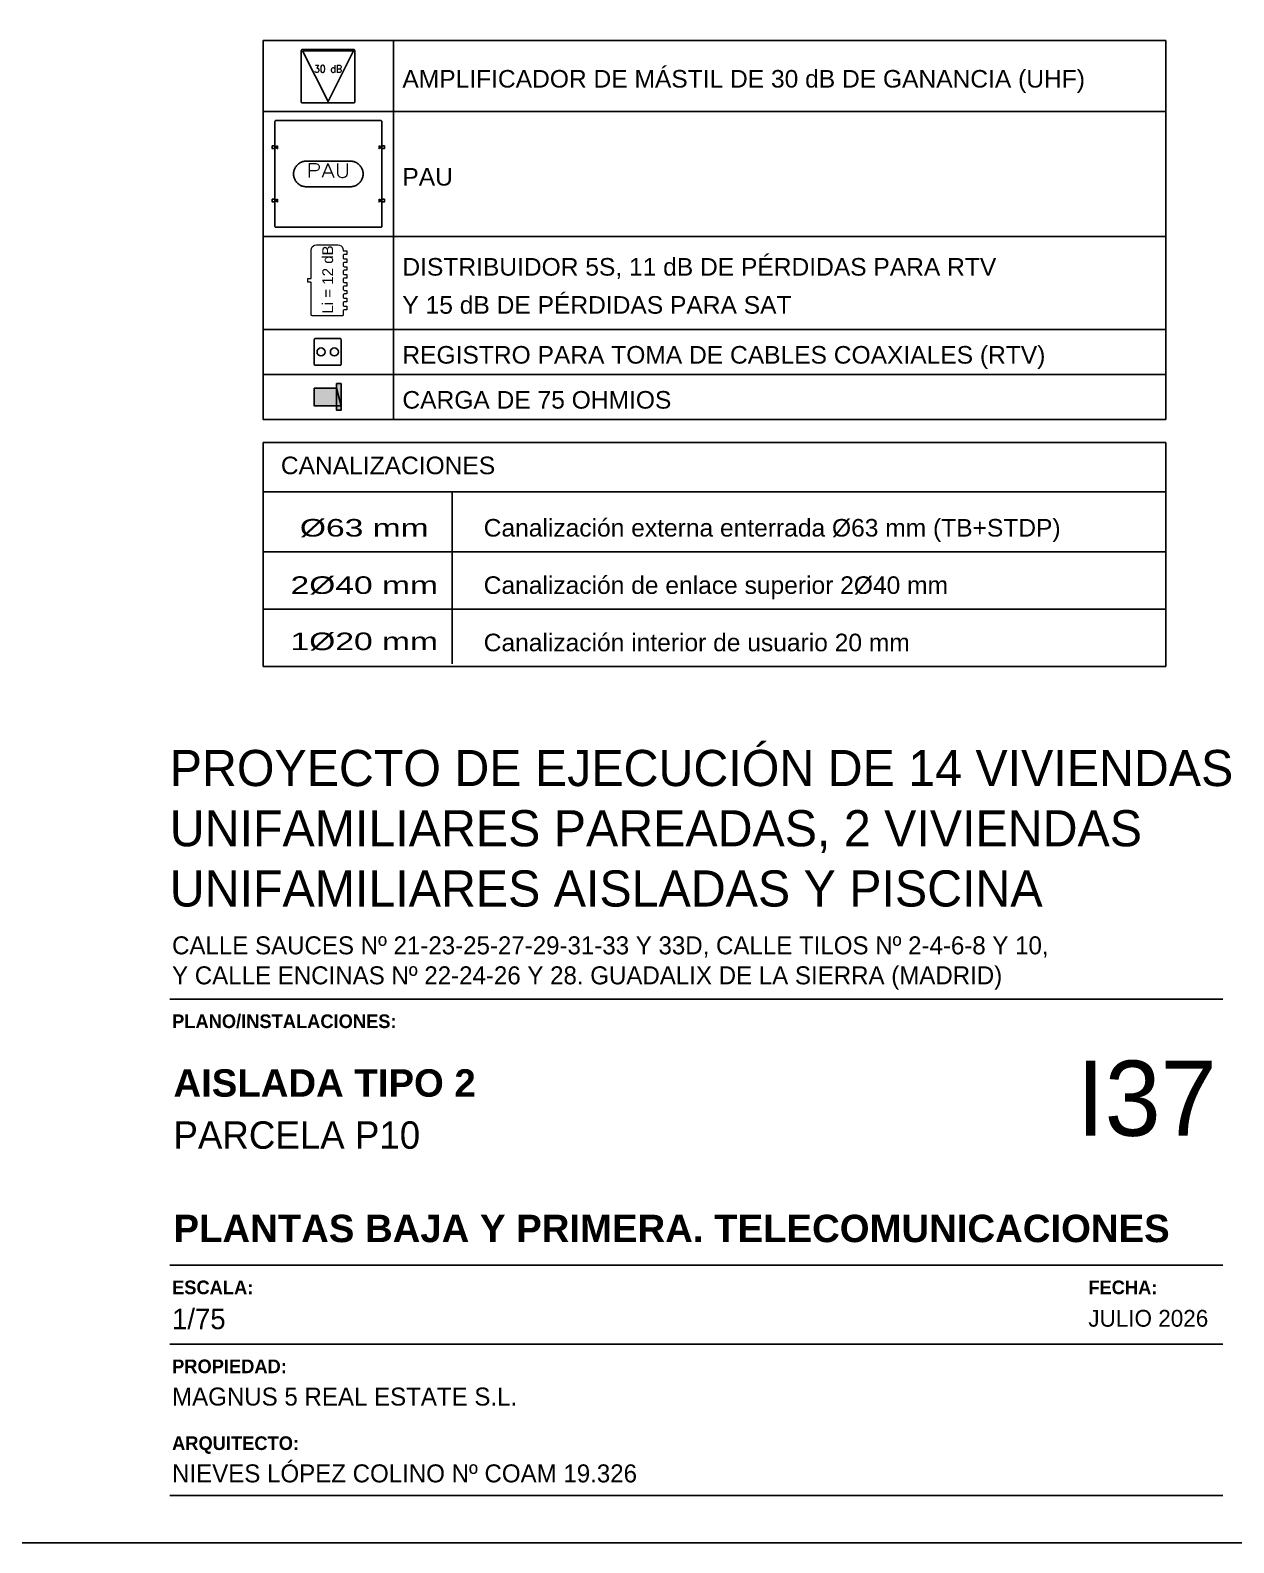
# Model space of a CAD drawing. Header units: millimetres. Extents: x 441156 to 441876, y 4514765 to 4515211.
# Drawn here: x 441455.22 to 441462.88, y 4514917.17 to 4514926.8 of the extents above; entities that cross this region are included whole.
import ezdxf
from ezdxf.enums import TextEntityAlignment as Align

# ---------------------------------------------------------------- set-up
doc = ezdxf.new("R2010")
doc.units = ezdxf.units.MM
doc.linetypes.add('CONTINUA', pattern=[0])
doc.layers.add('01_cartela', color=6, linetype='Continuous', plot=False)
for name, color, linetype in [('01_texto cartela', 5, 'Continuous'), ('01_textos', 7, 'Continuous'), ('CALEFAC_NOTAS', 7, 'Continuous'), ('VENTILACIÓN NOTAS', 7, 'Continuous')]:
    doc.layers.add(name, color=color, linetype=linetype)
doc.layers.add('FPL_PLANO_LEYENDA_ESQ_TELEVISION', color=7, linetype='Continuous', lineweight=0)
doc.styles.add('Century Gothic', font='', dxfattribs={"height": 2})
doc.styles.add('Century Gothic_3', font='', dxfattribs={"height": 4.5})
doc.styles.add('Century Gothic_5', font='', dxfattribs={"height": 2.5})
doc.styles.add('Century Gothic_6', font='', dxfattribs={"height": 11})
doc.styles.add('CYPETXT', font='romans__.ttf', dxfattribs={"height": 0.2})
doc.styles.add('Estilo1', font='swissel.ttf')
doc.styles.add('NIEVES2', font='sanss___.ttf')
doc.styles.add('NIEVES3', font='swisseb.ttf')
doc.styles.get('Century Gothic').set_extended_font_data('Century Gothic')
doc.styles.get('Century Gothic_3').set_extended_font_data('Century Gothic')
doc.styles.get('Century Gothic_5').set_extended_font_data('Century Gothic')
doc.styles.get('Century Gothic_6').set_extended_font_data('Century Gothic')

msp = doc.modelspace()

# ---------------------------------------------------------------- hatches: boundary and pattern name
at = {"layer": 'CALEFAC_NOTAS'}
for points in [[(441457.02941786, 4514924.51985027), (441457.17092608, 4514924.51985027), (441457.19922772, 4514924.40664369), (441457.02941786, 4514924.40664369)], [(441457.17092608, 4514924.54815191), (441457.19922772, 4514924.54815191), (441457.19922772, 4514924.37834205), (441457.17092608, 4514924.37834205)]]:
    msp.add_hatch(color=7, dxfattribs=at).paths.add_polyline_path(points)

# ---------------------------------------------------------------- linework, layer by layer
at = {"layer": '01_cartela', "color": 3}
msp.add_lwpolyline([(441432.47255193, 4514938.70368948), (441432.47255193, 4514917.16866547), (441463.11053999, 4514917.16866547), (441463.11053999, 4514938.70368948)], close=True, dxfattribs=at)
at = {"layer": '01_texto cartela', "color": 5}
for p, q in [((441456.10926684, 4514920.62957194), (441462.81053999, 4514920.62957194)), ((441456.10926684, 4514918.93519257), (441462.81053999, 4514918.93519257)), ((441456.10926684, 4514918.43287313), (441462.81053999, 4514918.43287313)), ((441456.10926684, 4514917.46866547), (441462.81053999, 4514917.46866547))]:
    msp.add_line(p, q, dxfattribs=at)
at = {"layer": 'CALEFAC_NOTAS', "color": 7}
for p, q in [((441456.70465649, 4514926.73216553), (441456.70465649, 4514924.31890859)), ((441462.44717165, 4514926.73216553), (441462.44717165, 4514924.31890859)), ((441456.70465649, 4514924.31890859), (441462.44717165, 4514924.31890859)), ((441456.70465649, 4514924.17362564), (441462.44717165, 4514924.17362564)), ((441456.70465649, 4514923.85957133), (441462.44717165, 4514923.85957133)), ((441456.70465649, 4514922.74713626), (441462.44717165, 4514922.74713626))]:
    msp.add_line(p, q, dxfattribs=at)
at = {"layer": 'CALEFAC_NOTAS', "linetype": 'CONTINUA'}
for p, q in [((441456.70465649, 4514924.17362564), (441456.70465649, 4514922.74713626)), ((441462.44717165, 4514924.17362564), (441462.44717165, 4514922.74713626))]:
    msp.add_line(p, q, dxfattribs=at)
msp.add_lwpolyline([(441462.44717165, 4514924.31890859), (441456.70465649, 4514924.31890859), (441456.70465649, 4514926.73216553), (441462.44717165, 4514926.73216553)], close=True, dxfattribs=at)
at = {"layer": 'CALEFAC_NOTAS', "color": 7}
for points in [[(441457.11644541, 4514926.67485471), (441456.95172984, 4514926.67485471), (441456.95015562, 4514926.67460537), (441456.94873549, 4514926.67388178), (441456.94760847, 4514926.67275476), (441456.94688488, 4514926.67133463), (441456.94663555, 4514926.66976041), (441456.94663555, 4514926.34032927), (441456.94688488, 4514926.33875505), (441456.94760847, 4514926.33733492), (441456.94873549, 4514926.3362079), (441456.95015562, 4514926.33548431), (441456.95172984, 4514926.33523497), (441457.28116098, 4514926.33523497), (441457.28273521, 4514926.33548431), (441457.28415533, 4514926.3362079), (441457.28528235, 4514926.33733492), (441457.28600595, 4514926.33875505), (441457.28625528, 4514926.34032927), (441457.28625528, 4514926.66976041), (441457.28600595, 4514926.67133463), (441457.28528235, 4514926.67275476), (441457.28415533, 4514926.67388178), (441457.28273521, 4514926.67460537), (441457.28116098, 4514926.67485471), (441457.11644541, 4514926.67485471)], [(441456.95512604, 4514926.66636421), (441457.27776479, 4514926.66636421), (441457.11644541, 4514926.34372547), (441456.95512604, 4514926.66636421)], [(441457.11856804, 4514926.22273594), (441456.7840426, 4514926.22273594), (441456.78246838, 4514926.22248661), (441456.78104825, 4514926.22176301), (441456.77992123, 4514926.22063599), (441456.77919764, 4514926.21921587), (441456.7789483, 4514926.21764164), (441456.7789483, 4514925.54859077), (441456.77919764, 4514925.54701655), (441456.77992123, 4514925.54559642), (441456.78104825, 4514925.5444694), (441456.78246838, 4514925.54374581), (441456.7840426, 4514925.54349647), (441457.45309347, 4514925.54349647), (441457.4546677, 4514925.54374581), (441457.45608782, 4514925.5444694), (441457.45721484, 4514925.54559642), (441457.45793843, 4514925.54701655), (441457.45818777, 4514925.54859077), (441457.45818777, 4514926.21764164), (441457.45793843, 4514926.21921587), (441457.45721484, 4514926.22063599), (441457.45608782, 4514926.22176301), (441457.4546677, 4514926.22248661), (441457.45309347, 4514926.22273594), (441457.11856804, 4514926.22273594)], [(441456.7789483, 4514926.04443558), (441456.76196732, 4514926.04443558), (441456.76196732, 4514926.06141657), (441456.7789483, 4514926.06141657), (441456.7789483, 4514926.04443558)], [(441456.79592929, 4514926.06141657), (441456.79592929, 4514926.04443558), (441456.7789483, 4514926.05292607), (441456.79592929, 4514926.06141657)], [(441457.44120678, 4514926.06141657), (441457.44120678, 4514926.04443558), (441457.45818777, 4514926.05292607), (441457.44120678, 4514926.06141657)], [(441457.45818777, 4514926.04443558), (441457.47516875, 4514926.04443558), (441457.47516875, 4514926.06141657), (441457.45818777, 4514926.06141657), (441457.45818777, 4514926.04443558)], [(441457.25849137, 4514925.96462494), (441457.26393555, 4514925.96444292), (441457.26935542, 4514925.96389768), (441457.27472676, 4514925.96299165), (441457.2800256, 4514925.96172887), (441457.28522826, 4514925.96011499), (441457.2903115, 4514925.95815721), (441457.29525263, 4514925.95586429), (441457.30002957, 4514925.95324645), (441457.304621, 4514925.9503154), (441457.3090064, 4514925.94708421), (441457.31316618, 4514925.94356733), (441457.31708177, 4514925.93978046), (441457.32073569, 4514925.93574052), (441457.32411161, 4514925.93146554), (441457.32719445, 4514925.92697462), (441457.32997045, 4514925.92228782), (441457.3324272, 4514925.91742607), (441457.33455374, 4514925.91241108), (441457.33634056, 4514925.90726525), (441457.33777969, 4514925.90201157), (441457.3388647, 4514925.8966735), (441457.33959075, 4514925.89127488), (441457.33995458, 4514925.88583982), (441457.33995458, 4514925.88039259), (441457.33959075, 4514925.87495753), (441457.3388647, 4514925.86955891), (441457.33777969, 4514925.86422084), (441457.33634056, 4514925.85896716), (441457.33455374, 4514925.85382133), (441457.3324272, 4514925.84880635), (441457.32997045, 4514925.8439446), (441457.32719445, 4514925.83925779), (441457.32411161, 4514925.83476688), (441457.32073569, 4514925.8304919), (441457.31708177, 4514925.82645195), (441457.31316618, 4514925.82266508), (441457.3090064, 4514925.8191482), (441457.304621, 4514925.81591702), (441457.30002957, 4514925.81298596), (441457.29525263, 4514925.81036813), (441457.2903115, 4514925.8080752), (441457.28522826, 4514925.80611742), (441457.2800256, 4514925.80450354), (441457.27472676, 4514925.80324077), (441457.26935542, 4514925.80233473), (441457.26393555, 4514925.80178949), (441457.25849137, 4514925.80160747), (441456.97864471, 4514925.80160747), (441456.97320052, 4514925.80178949), (441456.96778066, 4514925.80233473), (441456.96240931, 4514925.80324077), (441456.95711047, 4514925.80450354), (441456.95190782, 4514925.80611742), (441456.94682457, 4514925.8080752), (441456.94188344, 4514925.81036813), (441456.9371065, 4514925.81298596), (441456.93251507, 4514925.81591702), (441456.92812968, 4514925.8191482), (441456.92396989, 4514925.82266508), (441456.9200543, 4514925.82645195), (441456.91640038, 4514925.8304919), (441456.91302446, 4514925.83476688), (441456.90994162, 4514925.83925779), (441456.90716563, 4514925.8439446), (441456.90470887, 4514925.84880635), (441456.90258233, 4514925.85382133), (441456.90079551, 4514925.85896716), (441456.89935638, 4514925.86422084), (441456.89827137, 4514925.86955891), (441456.89754532, 4514925.87495753), (441456.89718149, 4514925.88039259), (441456.89718149, 4514925.88583982), (441456.89754532, 4514925.89127488), (441456.89827137, 4514925.8966735), (441456.89935638, 4514925.90201157), (441456.90079551, 4514925.90726525), (441456.90258233, 4514925.91241108), (441456.90470887, 4514925.91742607), (441456.90716563, 4514925.92228782), (441456.90994162, 4514925.92697462), (441456.91302446, 4514925.93146554), (441456.91640038, 4514925.93574052), (441456.9200543, 4514925.93978046), (441456.92396989, 4514925.94356733), (441456.92812968, 4514925.94708421), (441456.93251507, 4514925.9503154), (441456.9371065, 4514925.95324645), (441456.94188344, 4514925.95586429), (441456.94682457, 4514925.95815721), (441456.95190782, 4514925.96011499), (441456.95711047, 4514925.96172887), (441456.96240931, 4514925.96299165), (441456.96778066, 4514925.96389768), (441456.97320052, 4514925.96444292), (441456.97864471, 4514925.96462494), (441457.25849137, 4514925.96462494)], [(441456.7789483, 4514925.70481585), (441456.76196732, 4514925.70481585), (441456.76196732, 4514925.72179683), (441456.7789483, 4514925.72179683), (441456.7789483, 4514925.70481585)], [(441456.79592929, 4514925.72179683), (441456.79592929, 4514925.70481585), (441456.7789483, 4514925.71330634), (441456.79592929, 4514925.72179683)], [(441457.44120678, 4514925.72179683), (441457.44120678, 4514925.70481585), (441457.45818777, 4514925.71330634), (441457.44120678, 4514925.72179683)], [(441457.45818777, 4514925.70481585), (441457.47516875, 4514925.70481585), (441457.47516875, 4514925.72179683), (441457.45818777, 4514925.72179683), (441457.45818777, 4514925.70481585)], [(441457.11432279, 4514924.83470606), (441457.03451215, 4514924.83470606), (441457.03293793, 4514924.83445673), (441457.0315178, 4514924.83373314), (441457.03039078, 4514924.83260612), (441457.02966719, 4514924.83118599), (441457.02941786, 4514924.82961177), (441457.02941786, 4514924.66999049), (441457.02966719, 4514924.66841627), (441457.03039078, 4514924.66699614), (441457.0315178, 4514924.66586912), (441457.03293793, 4514924.66514553), (441457.03451215, 4514924.6648962), (441457.19413343, 4514924.6648962), (441457.19570765, 4514924.66514553), (441457.19712778, 4514924.66586912), (441457.1982548, 4514924.66699614), (441457.19897839, 4514924.66841627), (441457.19922772, 4514924.66999049), (441457.19922772, 4514924.82961177), (441457.19897839, 4514924.83118599), (441457.1982548, 4514924.83260612), (441457.19712778, 4514924.83373314), (441457.19570765, 4514924.83445673), (441457.19413343, 4514924.83470606), (441457.11432279, 4514924.83470606)], [(441457.02941786, 4514924.51985027), (441457.17092608, 4514924.51985027), (441457.19922772, 4514924.40664369), (441457.02941786, 4514924.40664369)], [(441457.17092608, 4514924.54815191), (441457.19922772, 4514924.54815191), (441457.19922772, 4514924.37834205), (441457.17092608, 4514924.37834205)]]:
    msp.add_lwpolyline(points, close=True, dxfattribs=at)
for centre in [(441457.07187032, 4514924.74980113), (441457.15677526, 4514924.74980113)]:
    msp.add_circle(centre, 0.02547148, dxfattribs=at)
at = {"layer": 'FPL_PLANO_LEYENDA_ESQ_TELEVISION'}
msp.add_lwpolyline([(441456.98726963, 4514925.21714754), (441457.00989142, 4514925.21714754), (441457.00989142, 4514925.39812192), (441457.01155221, 4514925.4086077), (441457.01637199, 4514925.41806706), (441457.02387898, 4514925.42557405), (441457.03333834, 4514925.43039383), (441457.04382412, 4514925.43205461), (441457.1795549, 4514925.43205461), (441457.19004068, 4514925.43039383), (441457.19950004, 4514925.42557405), (441457.20700703, 4514925.41806706), (441457.21182681, 4514925.4086077), (441457.2134876, 4514925.39812192), (441457.2134876, 4514925.39309485), (441457.23610939, 4514925.39309485), (441457.23610939, 4514925.37047306), (441457.22027414, 4514925.37047306), (441457.21817698, 4514925.3701409), (441457.21628511, 4514925.36917694), (441457.21478371, 4514925.36767554), (441457.21381975, 4514925.36578367), (441457.2134876, 4514925.36368652), (441457.2134876, 4514925.34961073), (441457.21381975, 4514925.34751358), (441457.21478371, 4514925.3456217), (441457.21628511, 4514925.34412031), (441457.21817698, 4514925.34315635), (441457.22027414, 4514925.34282419), (441457.23610939, 4514925.34282419), (441457.23610939, 4514925.3202024), (441457.22027414, 4514925.3202024), (441457.21817698, 4514925.31987024), (441457.21628511, 4514925.31890628), (441457.21478371, 4514925.31740488), (441457.21381975, 4514925.31551301), (441457.2134876, 4514925.31341586), (441457.2134876, 4514925.29934007), (441457.21381975, 4514925.29724292), (441457.21478371, 4514925.29535105), (441457.21628511, 4514925.29384965), (441457.21817698, 4514925.29288569), (441457.22027414, 4514925.29255353), (441457.23610939, 4514925.29255353), (441457.23610939, 4514925.26993173), (441457.22027414, 4514925.26993173), (441457.21817698, 4514925.26959958), (441457.21628511, 4514925.26863562), (441457.21478371, 4514925.26713422), (441457.21381975, 4514925.26524235), (441457.2134876, 4514925.2631452), (441457.2134876, 4514925.24906941), (441457.21381975, 4514925.24697226), (441457.21478371, 4514925.24508038), (441457.21628511, 4514925.24357899), (441457.21817698, 4514925.24261503), (441457.22027414, 4514925.24228287), (441457.23610939, 4514925.24228287), (441457.23610939, 4514925.21966108), (441457.22027414, 4514925.21966108), (441457.21817698, 4514925.21932892), (441457.21628511, 4514925.21836496), (441457.21478371, 4514925.21686356), (441457.21381975, 4514925.21497169), (441457.2134876, 4514925.21287454), (441457.2134876, 4514925.19879875), (441457.21381975, 4514925.1967016), (441457.21478371, 4514925.19480972), (441457.21628511, 4514925.19330832), (441457.21817698, 4514925.19234437), (441457.22027414, 4514925.19201221), (441457.23610939, 4514925.19201221), (441457.23610939, 4514925.16939041), (441457.22027414, 4514925.16939041), (441457.21817698, 4514925.16905826), (441457.21628511, 4514925.1680943), (441457.21478371, 4514925.1665929), (441457.21381975, 4514925.16470103), (441457.2134876, 4514925.16260388), (441457.2134876, 4514925.14852809), (441457.21381975, 4514925.14643093), (441457.21478371, 4514925.14453906), (441457.21628511, 4514925.14303767), (441457.21817698, 4514925.14207371), (441457.22027414, 4514925.14174155), (441457.23610939, 4514925.14174155), (441457.23610939, 4514925.11911975), (441457.22027414, 4514925.11911975), (441457.21817698, 4514925.1187876), (441457.21628511, 4514925.11782364), (441457.21478371, 4514925.11632224), (441457.21381975, 4514925.11443037), (441457.2134876, 4514925.11233321), (441457.2134876, 4514925.09825743), (441457.21381975, 4514925.09616027), (441457.21478371, 4514925.0942684), (441457.21628511, 4514925.09276701), (441457.21817698, 4514925.09180305), (441457.22027414, 4514925.09147089), (441457.23610939, 4514925.09147089), (441457.23610939, 4514925.0688491), (441457.22027414, 4514925.0688491), (441457.21817698, 4514925.06851694), (441457.21628511, 4514925.06755298), (441457.21478371, 4514925.06605158), (441457.21381975, 4514925.06415971), (441457.2134876, 4514925.06206256), (441457.2134876, 4514925.04798677), (441457.21381975, 4514925.04588961), (441457.21478371, 4514925.04399774), (441457.21628511, 4514925.04249635), (441457.21817698, 4514925.04153239), (441457.22027414, 4514925.04120023), (441457.23610939, 4514925.04120023), (441457.23610939, 4514925.01857843), (441457.22027414, 4514925.01857843), (441457.21817698, 4514925.01824628), (441457.21628511, 4514925.01728232), (441457.21478371, 4514925.01578092), (441457.21381975, 4514925.01388905), (441457.2134876, 4514925.0117919), (441457.2134876, 4514924.98640521), (441457.21315544, 4514924.98430806), (441457.21219148, 4514924.98241618), (441457.21069009, 4514924.98091479), (441457.20879821, 4514924.97995083), (441457.20670106, 4514924.97961867), (441457.01667796, 4514924.97961867), (441457.01458081, 4514924.97995083), (441457.01268893, 4514924.98091479), (441457.01118754, 4514924.98241618), (441457.01022358, 4514924.98430806), (441457.00989142, 4514924.98640521), (441457.00989142, 4514925.18773921), (441457.00955927, 4514925.18983636), (441457.00859531, 4514925.19172823), (441457.00709391, 4514925.19322963), (441457.00520204, 4514925.19419359), (441457.00310488, 4514925.19452575), (441456.98726963, 4514925.19452575), (441456.98726963, 4514925.21714754)], close=True, dxfattribs=at)
at = {"layer": 'VENTILACIÓN NOTAS', "color": 5}
for p, q in [((441457.53247958, 4514926.73216553), (441457.53247958, 4514924.31890859)), ((441456.70465649, 4514926.28004677), (441462.44717165, 4514926.28004677)), ((441456.70465649, 4514925.48406302), (441462.44717165, 4514925.48406302)), ((441456.70465649, 4514924.89201689), (441462.44717165, 4514924.89201689)), ((441456.70465649, 4514924.60546274), (441462.44717165, 4514924.60546274)), ((441457.90677176, 4514923.85957133), (441457.90677176, 4514922.7642977)), ((441456.70465649, 4514923.47731868), (441462.44717165, 4514923.47731868)), ((441456.70465649, 4514923.11222747), (441462.44717165, 4514923.11222747))]:
    msp.add_line(p, q, dxfattribs=at)

# ---------------------------------------------------------------- texts
at = {"layer": '01_texto cartela', "color": 5}
for s, insert, char_height, width, attachment_point, style in [('\\PPROYECTO DE EJECUCIÓN DE 14 VIVIENDAS UNIFAMILIARES PAREADAS, 2 VIVIENDAS UNIFAMILIARES AISLADAS Y PISCINA', (441456.10926684, 4514922.59938303), 0.23, 6.8221698289, 1, 'Century Gothic_3'), ('CALLE SAUCES Nº 21-23-25-27-29-31-33 Y 33D, CALLE TILOS Nº 2-4-6-8 Y 10, \\PY CALLE ENCINAS Nº 22-24-26 Y 28. GUADALIX DE LA SIERRA (MADRID)', (441456.12406073, 4514921.02928341), 0.114550418, 9.2468106263, 1, 'Century Gothic'), ('{\\fCentury Gothic|b1|i0|c0|p34;PLANO/INSTALACIONES: }', (441456.12406073, 4514920.53231448), 0.0870135776, 2.1171461181, 1, 'Century Gothic'), ('\\pt2.3273;\\PPARCELA P10', (441456.13293706, 4514919.67442375), 0.1745530179, 7.0090801689, 7, 'Century Gothic_5'), ('\\pt2.3273;PLANTAS BAJA Y PRIMERA. TELECOMUNICACIONES', (441456.13293706, 4514919.0799515), 0.1745530179, 7.0090801689, 7, 'NIEVES3'), ('{\\fCentury Gothic|b1|i0|c0|p34;ESCALA: }', (441456.12406073, 4514918.83793511), 0.0870135776, 2.1171461181, 1, 'Century Gothic'), ('{\\fCentury Gothic|b1|i0|c0|p34;FECHA: }', (441461.95492815, 4514918.83793511), 0.0870135776, 2.1171461181, 1, 'Century Gothic'), ('1/75', (441456.12406073, 4514918.65930267), 0.130914763, 2.1171461181, 1, 'Century Gothic'), ('JULIO 2026', (441461.95492815, 4514918.65107596), 0.106913723, 3.5043768434, 1, 'Century Gothic'), ('{\\fCentury Gothic|b1|i0|c0|p34;PROPIEDAD:}', (441456.12406073, 4514918.33525004), 0.0870135776, 0.8370923696, 1, 'Century Gothic'), ('MAGNUS 5 REAL ESTATE S.L.', (441456.12406073, 4514918.15661761), 0.114550418, 4.882308024, 1, 'Century Gothic'), ('{\\fCentury Gothic|b1|i0|c0|p34;ARQUITECTO:}', (441456.12406073, 4514917.84616477), 0.0870135776, 0.8370923696, 1, 'Century Gothic'), ('NIEVES LÓPEZ COLINO Nº COAM 19.326', (441456.12406073, 4514917.66753233), 0.114550418, 3.6515309653, 1, 'Century Gothic')]:
    msp.add_mtext(s, dxfattribs=dict(at, insert=insert, char_height=char_height, width=width, attachment_point=attachment_point, style=style))
at = {"layer": '01_texto cartela', "color": 1}
for s, insert, char_height, width, attachment_point, style in [('I37', (441462.77101276, 4514920.23805102), 0.478574677, 1.0498533469, 3, 'Century Gothic_6'), ('\\pt2.3273;AISLADA TIPO 2 ', (441456.13293706, 4514920.0059354), 0.1745530179, 7.0090801689, 7, 'NIEVES3')]:
    msp.add_mtext(s, dxfattribs=dict(at, insert=insert, char_height=char_height, width=width, attachment_point=attachment_point, style=style))
at = {"layer": '01_textos', "color": 5, "style": 'Estilo1'}
for s, height, p in [('AMPLIFICADOR DE MÁSTIL DE 30 dB DE GANANCIA (UHF)', 0.1119292596, (441457.58979041, 4514926.43287565)), ('PAU', 0.11192926, (441457.58979041, 4514925.80882439)), ('DISTRIBUIDOR 5S, 11 dB DE PÉRDIDAS PARA RTV ', 0.1119292596, (441457.58979041, 4514925.23570111)), ('Y 15 dB DE PÉRDIDAS PARA SAT', 0.1119292596, (441457.58979041, 4514924.99320966)), ('REGISTRO PARA TOMA DE CABLES COAXIALES (RTV)', 0.1119292596, (441457.58979041, 4514924.67550931)), ('CARGA DE 75 OHMIOS', 0.1119292596, (441457.58979041, 4514924.38895517)), ('CANALIZACIONES', 0.1119292596, (441456.81649863, 4514923.97150561)), ('Canalización externa enterrada %%C63 mm (TB+STDP) ', 0.1119292596, (441458.10730275, 4514923.57440552)), ('Canalización de enlace superior 2%%C40 mm ', 0.1119292596, (441458.10730275, 4514923.20931431)), ('Canalización interior de usuario 20 mm ', 0.1119292596, (441458.10730275, 4514922.8442231))]:
    msp.add_text(s, height=height, dxfattribs=at).set_placement(p)
for s, width, p, p2 in [('%%c63 mm', 1.15236, (441456.93743751, 4514923.57440552), (441457.75677011, 4514923.57440552)), ('2%%C40 mm', 1.156229, (441456.87800406, 4514923.20931431), (441457.81620357, 4514923.20931431)), ('1%%c20 mm', 1.156229, (441456.87800406, 4514922.85134316), (441457.81620357, 4514922.85134316))]:
    msp.add_text(s, height=0.11192926, dxfattribs=dict(at, width=width)).set_placement(p, p2, align=Align.FIT)
at = {"layer": 'CALEFAC_NOTAS', "color": 7, "style": 'CYPETXT'}
for s, height, width, p, p2 in [('30 dB', 0.046697713, 0.757132, (441457.02712542, 4514926.5283937), (441457.2057654, 4514926.5283937)), ('PAU', 0.08915018, 1.068582, (441456.97864471, 4514925.86082866), (441457.25849137, 4514925.86082866))]:
    msp.add_text(s, height=height, dxfattribs=dict(at, width=width)).set_placement(p, p2, align=Align.FIT)
at = {"layer": 'FPL_PLANO_LEYENDA_ESQ_TELEVISION', "style": 'NIEVES2'}
msp.add_text('Li = 12 dB', height=0.068586461, rotation=90, dxfattribs=at).set_placement((441457.16925491, 4514924.99414286), align=Align.BOTTOM_LEFT)

doc.saveas('drawing.dxf')
